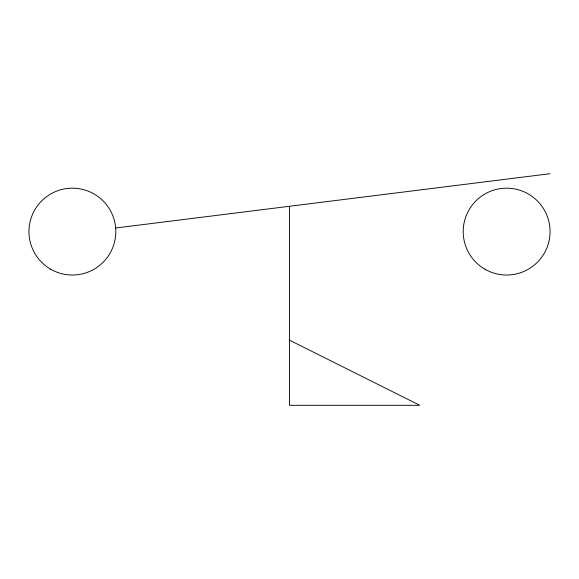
<?xml version="1.0" encoding="UTF-8"?>
<svg xmlns="http://www.w3.org/2000/svg" width="579" height="579" viewBox="0 0 579 579"><rect width="100%" height="100%" fill="white"/><g stroke="black" fill="none" stroke-linecap="round" stroke-linejoin="round"><path stroke-width="0.87" d="M115.8 227.981L550.05 173.7M289.5 340.163L419.775 405.3L289.5 405.3L289.5 206.269M484.913 269.206A43.425 43.425 0 0 0 550.05 231.6A43.425 43.425 0 0 0 484.913 193.994A43.425 43.425 0 0 0 484.913 269.206M50.663 269.206A43.425 43.425 0 0 0 115.8 231.6A43.425 43.425 0 0 0 50.663 193.994A43.425 43.425 0 0 0 50.663 269.206"/></g></svg>
